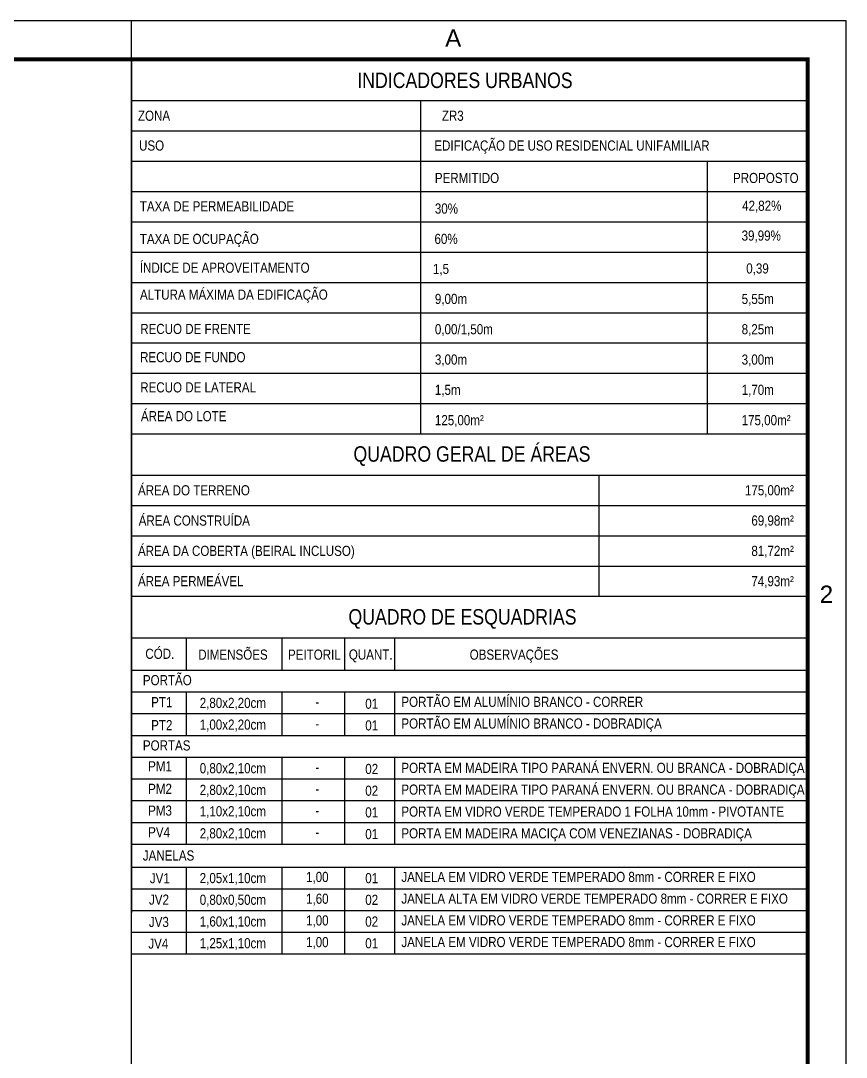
# Model space of a CAD drawing. Header units: millimetres. Extents: x 4762.7 to 4825.8, y 962.1 to 1006.6.
# Drawn here: x 4809.73 to 4825.76, y 986.48 to 1006.61 of the extents above; entities that cross this region are included whole.
import ezdxf
from ezdxf.enums import TextEntityAlignment as Align

# ---------------------------------------------------------------- set-up
doc = ezdxf.new("R2010")
doc.units = ezdxf.units.MM
for name, color, linetype in [('A-PEN-Y', 2, 'Continuous'), ('E-txt-g', 3, 'Continuous'), ('P2', 1, 'Continuous'), ('TEXTO', 3, 'Continuous')]:
    doc.layers.add(name, color=color, linetype=linetype)
doc.styles.add('ARIAL', font='arial.ttf', dxfattribs={"height": 2})
doc.styles.add('F2', font='ARIALN.TTF')

# ---------------------------------------------------------------- blocks, each defined once
blk = doc.blocks.new('PRANCHA')
at = {"color": 7}
blk.add_line((65.6, 58.4), (65.6, 59.4), dxfattribs=at)
blk.add_lwpolyline([(0, 0), (84.1, 0), (84.1, 59.4), (0, 59.4)], close=True, dxfattribs=at)
at = {"color": 1, "const_width": 0.1}
blk.add_lwpolyline([(2.5, 58.4), (83.1, 58.4), (83.1, 1), (2.5, 1)], close=True, dxfattribs=at)
at = {"color": 7, "linetype": 'Continuous', "style": 'ARIAL'}
for s, p in [('A', (73.925, 58.95)), ('2', (83.586, 44.55))]:
    blk.add_text(s, height=0.45, dxfattribs=at).set_placement(p, align=Align.MIDDLE)

msp = doc.modelspace()

# ---------------------------------------------------------------- linework, layer by layer
at = {"layer": 'A-PEN-Y'}
for p, q in [((4811.886, 1005.058), (4825.011, 1005.058)), ((4811.886, 1004.469), (4825.011, 1004.469)), ((4811.886, 1003.881), (4825.011, 1003.881)), ((4811.886, 1003.292), (4825.011, 1003.292)), ((4811.886, 998.583), (4825.011, 998.583)), ((4811.886, 997.783), (4825.011, 997.783)), ((4811.886, 995.429), (4825.011, 995.429)), ((4811.886, 994.625), (4825.044, 994.625)), ((4811.886, 993.992), (4825.044, 993.992)), ((4811.886, 993.571), (4825.044, 993.571)), ((4811.886, 992.727), (4825.044, 992.727)), ((4811.886, 992.727), (4825.044, 992.727)), ((4811.886, 992.727), (4825.044, 992.727)), ((4811.886, 992.727), (4825.044, 992.727)), ((4811.886, 992.303), (4825.044, 992.303)), ((4811.886, 990.616), (4825.044, 990.616)), ((4811.886, 990.616), (4825.044, 990.616)), ((4811.886, 990.169), (4825.044, 990.169))]:
    msp.add_line(p, q, dxfattribs=at)
at = {"layer": 'A-PEN-Y', "color": 7}
for p, q in [((4817.496, 1005.058), (4817.496, 998.583)), ((4823.063, 1003.881), (4823.063, 998.583)), ((4811.886, 1002.703), (4825.011, 1002.703)), ((4811.886, 1002.115), (4825.011, 1002.115)), ((4811.886, 1001.526), (4825.011, 1001.526)), ((4811.886, 1001.526), (4825.011, 1001.526)), ((4811.886, 1001.526), (4825.011, 1001.526)), ((4811.886, 1001.526), (4825.011, 1001.526)), ((4811.886, 1001.526), (4825.011, 1001.526)), ((4811.886, 1001.526), (4825.011, 1001.526)), ((4811.886, 1001.526), (4825.011, 1001.526)), ((4811.886, 1000.937), (4825.011, 1000.937)), ((4811.886, 1000.349), (4825.011, 1000.349)), ((4811.886, 1000.349), (4825.011, 1000.349)), ((4811.886, 999.76), (4825.011, 999.76)), ((4811.886, 999.76), (4825.011, 999.76)), ((4811.886, 999.172), (4825.011, 999.172)), ((4820.955, 997.783), (4820.955, 995.429)), ((4811.886, 997.195), (4825.011, 997.195)), ((4811.886, 996.606), (4825.011, 996.606)), ((4811.886, 996.017), (4825.011, 996.017)), ((4811.886, 995.429), (4825.011, 995.429)), ((4812.951, 993.992), (4812.951, 994.625)), ((4814.811, 993.992), (4814.811, 994.625)), ((4816.024, 993.992), (4816.024, 994.625)), ((4816.998, 993.992), (4816.998, 994.625)), ((4812.951, 993.149), (4812.951, 993.571)), ((4814.811, 993.149), (4814.811, 993.571)), ((4816.024, 993.149), (4816.024, 993.571)), ((4816.998, 993.149), (4816.998, 993.571)), ((4811.886, 993.149), (4825.044, 993.149)), ((4811.886, 993.149), (4825.044, 993.149)), ((4811.886, 993.149), (4825.044, 993.149)), ((4811.886, 993.149), (4825.044, 993.149)), ((4812.951, 992.727), (4812.951, 993.149)), ((4814.811, 992.727), (4814.811, 993.149)), ((4816.024, 992.727), (4816.024, 993.149)), ((4816.998, 992.727), (4816.998, 993.149)), ((4812.951, 990.616), (4812.951, 992.303)), ((4814.811, 990.616), (4814.811, 992.303)), ((4816.024, 990.616), (4816.024, 992.303)), ((4816.998, 990.616), (4816.998, 992.303)), ((4811.886, 991.881), (4825.044, 991.881)), ((4811.886, 991.46), (4825.044, 991.46)), ((4811.886, 991.038), (4825.044, 991.038)), ((4811.886, 991.038), (4825.044, 991.038)), ((4812.951, 991.038), (4812.951, 991.046)), ((4812.951, 988.482), (4812.951, 990.169)), ((4814.811, 988.482), (4814.811, 990.169)), ((4816.024, 988.482), (4816.024, 990.169)), ((4816.998, 989.747), (4816.998, 990.169)), ((4811.886, 989.747), (4825.044, 989.747)), ((4811.886, 989.747), (4825.044, 989.747)), ((4816.998, 989.326), (4816.998, 989.747)), ((4811.886, 989.326), (4825.044, 989.326)), ((4811.886, 989.326), (4825.044, 989.326)), ((4816.998, 988.904), (4816.998, 989.326)), ((4811.886, 988.904), (4825.044, 988.904)), ((4811.886, 988.904), (4825.044, 988.904)), ((4816.998, 988.482), (4816.998, 988.904)), ((4816.998, 988.482), (4816.998, 988.482))]:
    msp.add_line(p, q, dxfattribs=at)
at = {"layer": 'A-PEN-Y', "color": 2}
msp.add_line((4811.886, 988.482), (4825.044, 988.482), dxfattribs=at)
msp.add_line((4811.886, 988.482), (4825.044, 988.482), dxfattribs=at)
msp.add_line((4811.886, 988.482), (4825.044, 988.482), dxfattribs=at)
at = {"layer": 'P2'}
for p, q in [((4811.886, 1005.858), (4811.886, 989.29)), ((4811.886, 983.433), (4811.886, 1005.858))]:
    msp.add_line(p, q, dxfattribs=at)
at = {"layer": 'P2', "color": 2}
msp.add_line((4811.886, 988.482), (4825.044, 988.482), dxfattribs=at)

# ---------------------------------------------------------------- block references
at = {"xscale": 0.75, "yscale": 0.75, "zscale": 0.75}
msp.add_blockref('PRANCHA', (4762.686, 962.058), dxfattribs=at)

# ---------------------------------------------------------------- texts
at = {"layer": 'A-PEN-Y', "color": 7, "style": 'F2'}
for s, height, p in [('TAXA DE PERMEABILIDADE', 0.19621, (4812.045, 1002.905)), ('30%%%', 0.1962, (4817.773, 1002.862)), ('TAXA DE OCUPAÇÃO', 0.19621, (4812.045, 1002.272)), ('60%%%', 0.1962, (4817.766, 1002.273)), ('ÍNDICE DE APROVEITAMENTO', 0.19621, (4812.045, 1001.713)), ('1,5', 0.1962, (4817.736, 1001.69)), ('0,39', 0.1962, (4823.819, 1001.699)), ('ALTURA MÁXIMA DA EDIFICAÇÃO', 0.19621, (4812.048, 1001.191)), ('9,00m', 0.1962, (4817.774, 1001.107)), ('5,55m', 0.1962, (4823.73, 1001.107)), ('0,00/1,50m', 0.1962, (4817.774, 1000.518)), ('8,25m', 0.1962, (4823.73, 1000.518)), ('3,00m', 0.1962, (4817.774, 999.929)), ('RECUO DE LATERAL', 0.19621, (4812.053, 999.389)), ('1,5m', 0.1962, (4817.774, 999.341)), ('125,00m²', 0.1962, (4817.774, 998.752))]:
    msp.add_text(s, height=height, dxfattribs=at).set_placement(p)
at = {"layer": 'A-PEN-Y', "color": 2, "style": 'F2'}
for s, p in [('DIMENSÕES', (4813.179, 994.198)), ('PEITORIL', (4814.922, 994.198)), ('QUANT.', (4816.103, 994.2))]:
    msp.add_text(s, height=0.1962, dxfattribs=at).set_placement(p)
at = {"layer": 'E-txt-g', "color": 2, "style": 'F2'}
for s, height, p in [('ZONA', 0.1962, (4812.009, 1004.665)), ('USO', 0.1962, (4812.03, 1004.086)), ('EDIFICAÇÃO DE USO RESIDENCIAL UNIFAMILIAR', 0.19621, (4817.763, 1004.086)), ('PERMITIDO', 0.1962, (4817.773, 1003.456)), ('PROPOSTO', 0.1962, (4823.562, 1003.456)), ('OBSERVAÇÕES', 0.19621, (4818.45, 994.198))]:
    msp.add_text(s, height=height, dxfattribs=at).set_placement(p)
msp.add_text('ZR3', height=0.1962, dxfattribs=at).set_placement((4818.333, 1004.665), align=Align.RIGHT)
at = {"layer": 'E-txt-g', "color": 7, "style": 'F2'}
for s, height, p in [('42,82%%%', 0.1962, (4823.739, 1002.917)), ('39,99%%%', 0.1962, (4823.729, 1002.337)), ('RECUO DE FRENTE', 0.19621, (4812.053, 1000.524)), ('RECUO DE FUNDO', 0.19621, (4812.05, 999.976)), ('3,00m', 0.1962, (4823.73, 999.929)), ('1,70m', 0.1962, (4823.73, 999.341)), ('ÁREA DO LOTE', 0.19621, (4812.066, 998.83)), ('175,00m²', 0.1962, (4823.73, 998.752)), ('ÁREA DO TERRENO', 0.19621, (4812.009, 997.39)), ('ÁREA CONSTRUÍDA', 0.19621, (4812.023, 996.802)), ('ÁREA DA COBERTA (BEIRAL INCLUSO)', 0.19621, (4812.009, 996.213)), ('ÁREA PERMEÁVEL', 0.19621, (4812.009, 995.625)), ('PORTÃO', 0.1962, (4812.104, 993.702)), ('PT1', 0.1962, (4812.265, 993.275)), ('PORTÃO EM ALUMÍNIO BRANCO - CORRER', 0.19621, (4817.123, 993.281)), ('PT2', 0.1962, (4812.265, 992.828)), ('PORTÃO EM ALUMÍNIO BRANCO - DOBRADIÇA', 0.19621, (4817.123, 992.86)), ('PORTAS', 0.1962, (4812.104, 992.434)), ('PM1', 0.1962, (4812.206, 992.03)), ('PORTA EM MADEIRA TIPO PARANÁ ENVERN. OU BRANCA - DOBRADIÇA', 0.19621, (4817.123, 991.998)), ('PM2', 0.1962, (4812.206, 991.591)), ('PORTA EM MADEIRA TIPO PARANÁ ENVERN. OU BRANCA - DOBRADIÇA', 0.19621, (4817.123, 991.576)), ('PM3', 0.1962, (4812.206, 991.169)), ('PORTA EM VIDRO VERDE TEMPERADO 1 FOLHA 10mm - PIVOTANTE', 0.19621, (4817.123, 991.149)), ('PV4', 0.1962, (4812.206, 990.748)), ('PORTA EM MADEIRA MACIÇA COM VENEZIANAS - DOBRADIÇA', 0.19621, (4817.123, 990.727)), ('JANELAS', 0.1962, (4812.103, 990.296)), ('JV1', 0.1962, (4812.24, 989.854)), ('JANELA EM VIDRO VERDE TEMPERADO 8mm - CORRER E FIXO', 0.19621, (4817.123, 989.88)), ('JV2', 0.1962, (4812.223, 989.439)), ('JANELA ALTA EM VIDRO VERDE TEMPERADO 8mm - CORRER E FIXO', 0.19621, (4817.123, 989.458)), ('JV3', 0.1962, (4812.221, 989.005)), ('JANELA EM VIDRO VERDE TEMPERADO 8mm - CORRER E FIXO', 0.19621, (4817.123, 989.036)), ('JV4', 0.1962, (4812.21, 988.585)), ('JANELA EM VIDRO VERDE TEMPERADO 8mm - CORRER E FIXO', 0.19621, (4817.123, 988.615))]:
    msp.add_text(s, height=height, dxfattribs=at).set_placement(p)
for s, p in [('175,00m²', (4824.743, 997.39)), ('69,98m²', (4824.743, 996.802)), ('81,72m²', (4824.743, 996.213)), ('74,93m²', (4824.743, 995.625))]:
    msp.add_text(s, height=0.1962, dxfattribs=at).set_placement(p, align=Align.RIGHT)
at = {"layer": 'E-txt-g', "color": 2, "style": 'F2'}
msp.add_text('CÓD.', height=0.1962, dxfattribs=at).set_placement((4812.433, 994.214), align=Align.CENTER)
at = {"layer": 'E-txt-g', "color": 7, "style": 'F2'}
for s, height, p in [('2,80x2,20cm', 0.19621, (4813.851, 993.26)), ('-', 0.196, (4815.491, 993.28)), ('01', 0.1962, (4816.547, 993.244)), ('1,00x2,20cm', 0.19621, (4813.851, 992.838)), ('01', 0.1962, (4816.547, 992.823)), ('-', 0.196, (4815.491, 992.858)), ('0,80x2,10cm', 0.19621, (4813.851, 991.992)), ('02', 0.1962, (4816.547, 991.977)), ('-', 0.196, (4815.491, 992.012)), ('2,80x2,10cm', 0.19621, (4813.851, 991.57)), ('02', 0.1962, (4816.547, 991.555)), ('-', 0.196, (4815.491, 991.591)), ('1,10x2,10cm', 0.19621, (4813.851, 991.156)), ('-', 0.196, (4815.491, 991.169)), ('01', 0.1962, (4816.547, 991.134)), ('2,80x2,10cm', 0.19621, (4813.851, 990.727)), ('-', 0.196, (4815.491, 990.748)), ('01', 0.1962, (4816.547, 990.712)), ('2,05x1,10cm', 0.19621, (4813.851, 989.858)), ('1,00', 0.1962, (4815.491, 989.879)), ('01', 0.1962, (4816.547, 989.856)), ('0,80x0,50cm', 0.19621, (4813.851, 989.437)), ('1,60', 0.1962, (4815.491, 989.457)), ('02', 0.1962, (4816.547, 989.435)), ('1,60x1,10cm', 0.19621, (4813.851, 989.015)), ('1,00', 0.1962, (4815.491, 989.035)), ('02', 0.1962, (4816.547, 989.013)), ('1,25x1,10cm', 0.19621, (4813.851, 988.593)), ('1,00', 0.1962, (4815.491, 988.614)), ('01', 0.1962, (4816.547, 988.591))]:
    msp.add_text(s, height=height, dxfattribs=at).set_placement(p, align=Align.CENTER)
at = {"layer": 'TEXTO', "color": 2, "style": 'F2'}
for s, p in [('INDICADORES URBANOS', (4818.358, 1005.301)), ('QUADRO GERAL DE ÁREAS', (4818.493, 998.043))]:
    msp.add_text(s, height=0.3, dxfattribs=at).set_placement(p, align=Align.CENTER)
msp.add_text('QUADRO DE ESQUADRIAS', height=0.3, dxfattribs=at).set_placement((4816.095, 994.88))

doc.saveas('drawing.dxf')
